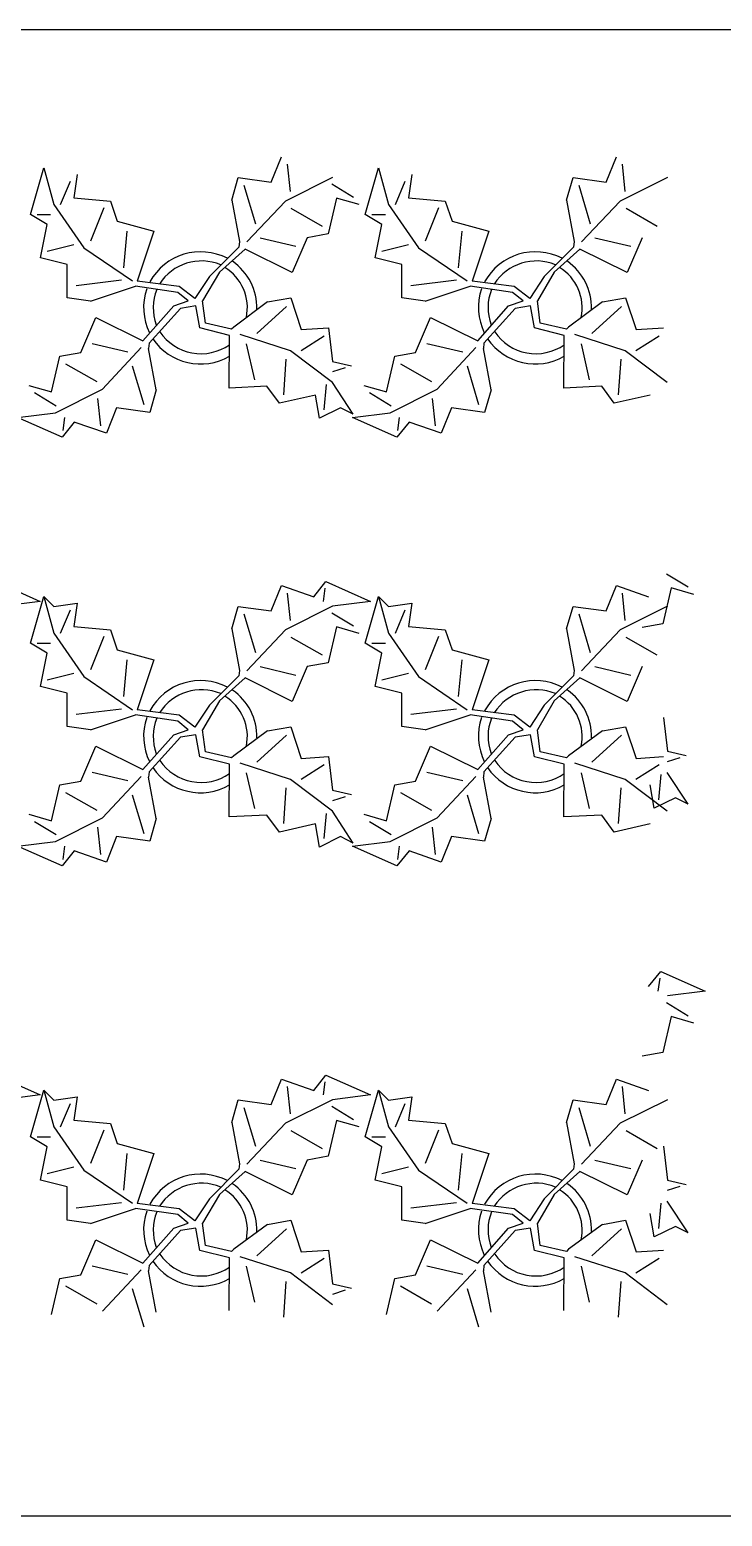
# Model space of a CAD drawing. Header units: inches. Extents: x 8624 to 20537, y 780 to 7738.
# Drawn here: x 10498.3 to 10571.7, y 7155.8 to 7313.6 of the extents above; entities that cross this region are included whole.
import ezdxf

# ---------------------------------------------------------------- set-up
doc = ezdxf.new("R2010")
doc.units = ezdxf.units.IN
doc.header["$MEASUREMENT"] = 0

msp = doc.modelspace()

# ---------------------------------------------------------------- linework, layer by layer
for p, q in [((10573.53, 7313.57), (9162.9, 7313.57)), ((10573.53, 7155.82), (9175.53, 7155.82))]:
    msp.add_line(p, q)
at = {"color": 114, "linetype": 'Continuous'}
for p, q in [((10498.36, 7293.97), (10499.78, 7298.92)), ((10499.78, 7298.92), (10500.84, 7295.03)), ((10523.9, 7297.39), (10524.99, 7300.09)), ((10525.59, 7299.29), (10525.9, 7296.39)), ((10533.86, 7293.97), (10535.28, 7298.92)), ((10535.28, 7298.92), (10536.34, 7295.03)), ((10559.4, 7297.39), (10560.49, 7300.09)), ((10561.09, 7299.29), (10561.4, 7296.39)), ((10501.55, 7295.03), (10502.61, 7297.5)), ((10503.31, 7298.21), (10502.96, 7295.73)), ((10519.7, 7295.48), (10520.4, 7297.88)), ((10520.4, 7297.88), (10523.9, 7297.39)), ((10530.4, 7297.9), (10525.4, 7295.39)), ((10537.05, 7295.03), (10538.11, 7297.5)), ((10538.81, 7298.21), (10538.46, 7295.73)), ((10555.2, 7295.48), (10555.9, 7297.88)), ((10555.9, 7297.88), (10559.4, 7297.39)), ((10565.9, 7297.9), (10560.9, 7295.39)), ((10502.96, 7295.73), (10506.85, 7295.38)), ((10521, 7297.08), (10522.21, 7292.98)), ((10530.8, 7295.7), (10529.91, 7291.9)), ((10530.3, 7297.2), (10532.6, 7295.81)), ((10533.2, 7295.01), (10530.8, 7295.7)), ((10538.46, 7295.73), (10542.35, 7295.38)), ((10556.5, 7297.08), (10557.71, 7292.98)), ((10500.84, 7295.03), (10504.02, 7290.43)), ((10506.14, 7294.67), (10504.73, 7291.14)), ((10506.85, 7295.38), (10507.56, 7293.26)), ((10519.7, 7295.48), (10520.51, 7291.08)), ((10525.4, 7295.39), (10521.29, 7291.05)), ((10529.31, 7292.7), (10526.01, 7294.59)), ((10536.34, 7295.03), (10539.52, 7290.43)), ((10541.64, 7294.67), (10540.23, 7291.14)), ((10542.35, 7295.38), (10543.06, 7293.26)), ((10555.2, 7295.48), (10556.01, 7291.08)), ((10560.9, 7295.39), (10556.79, 7291.05)), ((10564.81, 7292.7), (10561.51, 7294.59)), ((10500.13, 7292.91), (10498.36, 7293.97)), ((10499.07, 7293.97), (10500.49, 7293.97)), ((10499.42, 7289.37), (10500.13, 7292.91)), ((10507.56, 7293.26), (10511.45, 7292.2)), ((10535.63, 7292.91), (10533.86, 7293.97)), ((10534.57, 7293.97), (10535.99, 7293.97)), ((10534.92, 7289.37), (10535.63, 7292.91)), ((10543.06, 7293.26), (10546.95, 7292.2)), ((10508.26, 7288.31), (10508.62, 7292.2)), ((10511.45, 7292.2), (10509.68, 7286.9)), ((10520.51, 7291.08), (10520.45, 7290.51)), ((10522.71, 7291.49), (10526.51, 7290.59)), ((10527.71, 7291.5), (10526.12, 7287.79)), ((10529.91, 7291.9), (10527.71, 7291.5)), ((10543.76, 7288.31), (10544.12, 7292.2)), ((10546.95, 7292.2), (10545.18, 7286.9)), ((10556.01, 7291.08), (10555.95, 7290.51)), ((10558.21, 7291.49), (10562.01, 7290.59)), ((10563.21, 7291.5), (10561.62, 7287.79)), ((10500.13, 7290.08), (10502.96, 7290.79)), ((10504.02, 7290.43), (10509.17, 7286.91)), ((10520.45, 7290.51), (10517.33, 7287.39)), ((10518.41, 7287.85), (10521.12, 7290.28)), ((10526.12, 7287.79), (10521.12, 7290.28)), ((10535.63, 7290.08), (10538.46, 7290.79)), ((10539.52, 7290.43), (10544.67, 7286.91)), ((10555.95, 7290.51), (10552.83, 7287.39)), ((10553.91, 7287.85), (10556.62, 7290.28)), ((10561.62, 7287.79), (10556.62, 7290.28)), ((10502.25, 7288.66), (10499.42, 7289.37)), ((10502.25, 7285.13), (10502.25, 7288.66)), ((10518.41, 7287.85), (10516.61, 7284.79)), ((10537.75, 7288.66), (10534.92, 7289.37)), ((10537.75, 7285.13), (10537.75, 7288.66)), ((10553.91, 7287.85), (10552.11, 7284.79)), ((10508.03, 7286.98), (10503.19, 7286.4)), ((10504.73, 7284.77), (10509.49, 7286.35)), ((10513.97, 7285.7), (10509.49, 7286.35)), ((10514.14, 7286.33), (10509.68, 7286.9)), ((10515.8, 7285.05), (10514.14, 7286.33)), ((10517.33, 7287.39), (10515.8, 7285.05)), ((10543.53, 7286.98), (10538.69, 7286.4)), ((10540.23, 7284.77), (10544.99, 7286.35)), ((10549.47, 7285.7), (10544.99, 7286.35)), ((10549.64, 7286.33), (10545.18, 7286.9)), ((10551.3, 7285.05), (10549.64, 7286.33)), ((10552.83, 7287.39), (10551.3, 7285.05)), ((10504.73, 7284.77), (10502.25, 7285.13)), ((10513.56, 7284.26), (10515.09, 7284.79)), ((10515.09, 7284.79), (10513.97, 7285.7)), ((10516.92, 7282.44), (10516.61, 7284.79)), ((10523.51, 7284.68), (10519.91, 7282.02)), ((10523.51, 7284.68), (10525.97, 7285.1)), ((10525.97, 7285.1), (10527.07, 7281.74)), ((10540.23, 7284.77), (10537.75, 7285.13)), ((10549.06, 7284.26), (10550.59, 7284.79)), ((10550.59, 7284.79), (10549.47, 7285.7)), ((10552.42, 7282.44), (10552.11, 7284.79)), ((10559.01, 7284.68), (10555.41, 7282.02)), ((10559.01, 7284.68), (10561.47, 7285.1)), ((10561.47, 7285.1), (10562.57, 7281.74)), ((10510.29, 7280.55), (10513.56, 7284.26)), ((10514.27, 7284), (10510.95, 7280.32)), ((10515.9, 7284.26), (10514.27, 7284)), ((10516.31, 7281.92), (10515.9, 7284.26)), ((10525.52, 7284.21), (10522.37, 7281.33)), ((10545.79, 7280.55), (10549.06, 7284.26)), ((10549.77, 7284), (10546.45, 7280.32)), ((10551.4, 7284.26), (10549.77, 7284)), ((10551.81, 7281.92), (10551.4, 7284.26)), ((10561.02, 7284.21), (10557.87, 7281.33)), ((10503.69, 7279.33), (10505.28, 7283.04)), ((10505.28, 7283.04), (10510.29, 7280.55)), ((10519.46, 7281.13), (10516.31, 7281.92)), ((10516.92, 7282.44), (10516.92, 7282.44)), ((10519.69, 7281.8), (10516.92, 7282.44)), ((10519.91, 7282.02), (10519.69, 7281.8)), ((10527.07, 7281.74), (10529.98, 7281.94)), ((10529.98, 7281.94), (10530.4, 7278.36)), ((10539.19, 7279.33), (10540.78, 7283.04)), ((10540.78, 7283.04), (10545.79, 7280.55)), ((10554.96, 7281.13), (10551.81, 7281.92)), ((10552.42, 7282.44), (10552.42, 7282.44)), ((10555.19, 7281.8), (10552.42, 7282.44)), ((10555.41, 7282.02), (10555.19, 7281.8)), ((10562.57, 7281.74), (10565.48, 7281.94)), ((10508.69, 7279.35), (10504.89, 7280.24)), ((10510.95, 7280.32), (10510.89, 7279.75)), ((10519.42, 7275.54), (10519.46, 7281.13)), ((10525.93, 7279.51), (10520.58, 7281.24)), ((10521.24, 7280.22), (10522.11, 7276.41)), ((10529.52, 7281.05), (10527.05, 7279.51)), ((10544.19, 7279.35), (10540.39, 7280.24)), ((10546.45, 7280.32), (10546.39, 7279.75)), ((10554.92, 7275.54), (10554.96, 7281.13)), ((10561.43, 7279.51), (10556.08, 7281.24)), ((10556.74, 7280.22), (10557.61, 7276.41)), ((10565.02, 7281.05), (10562.55, 7279.51)), ((10500.6, 7275.13), (10501.49, 7278.93)), ((10501.49, 7278.93), (10503.69, 7279.33)), ((10506, 7275.44), (10510.1, 7279.83)), ((10511.7, 7275.35), (10510.89, 7279.75)), ((10525.23, 7274.82), (10525.48, 7278.62)), ((10530.38, 7276.13), (10525.93, 7279.51)), ((10530.4, 7278.36), (10532.4, 7277.9)), ((10536.1, 7275.13), (10536.99, 7278.93)), ((10536.99, 7278.93), (10539.19, 7279.33)), ((10541.5, 7275.44), (10545.6, 7279.83)), ((10547.2, 7275.35), (10546.39, 7279.75)), ((10560.73, 7274.82), (10560.98, 7278.62)), ((10565.88, 7276.13), (10561.43, 7279.51)), ((10502.09, 7278.13), (10505.4, 7276.24)), ((10510.4, 7273.75), (10509.19, 7277.85)), ((10531.73, 7277.68), (10530.39, 7277.25)), ((10537.59, 7278.13), (10540.9, 7276.24)), ((10545.9, 7273.75), (10544.69, 7277.85)), ((10498.2, 7275.82), (10500.6, 7275.13)), ((10501, 7272.93), (10506, 7275.44)), ((10511.7, 7275.35), (10511, 7272.95)), ((10523.44, 7275.73), (10519.42, 7275.54)), ((10524.77, 7273.93), (10523.44, 7275.73)), ((10529.71, 7275.91), (10529.46, 7273.23)), ((10532.59, 7272.76), (10530.38, 7276.13)), ((10533.7, 7275.82), (10536.1, 7275.13)), ((10536.5, 7272.93), (10541.5, 7275.44)), ((10547.2, 7275.35), (10546.5, 7272.95)), ((10558.94, 7275.73), (10554.92, 7275.54)), ((10560.27, 7273.93), (10558.94, 7275.73)), ((10501.1, 7273.63), (10498.8, 7275.02)), ((10505.81, 7271.54), (10505.5, 7274.44)), ((10528.58, 7274.8), (10524.77, 7273.93)), ((10529.01, 7272.34), (10528.58, 7274.8)), ((10536.6, 7273.63), (10534.3, 7275.02)), ((10541.31, 7271.54), (10541, 7274.44)), ((10564.08, 7274.8), (10560.27, 7273.93)), ((10497, 7272.42), (10501, 7272.93)), ((10501.71, 7270.33), (10497, 7272.42)), ((10501.81, 7271.03), (10502, 7272.43)), ((10507.5, 7273.44), (10506.41, 7270.74)), ((10511, 7272.95), (10507.5, 7273.44)), ((10531.25, 7273.44), (10529.01, 7272.34)), ((10532.59, 7272.76), (10531.25, 7273.44)), ((10532.5, 7272.42), (10536.5, 7272.93)), ((10537.21, 7270.33), (10532.5, 7272.42)), ((10537.31, 7271.03), (10537.5, 7272.43)), ((10543, 7273.44), (10541.91, 7270.74)), ((10546.5, 7272.95), (10543, 7273.44)), ((10503, 7271.93), (10501.71, 7270.33)), ((10506.41, 7270.74), (10503, 7271.93)), ((10538.5, 7271.93), (10537.21, 7270.33)), ((10541.91, 7270.74), (10538.5, 7271.93)), ((10494.69, 7255), (10499.4, 7252.91)), ((10528.4, 7253.4), (10529.69, 7255)), ((10529.69, 7255), (10534.4, 7252.91)), ((10565.8, 7255.84), (10568.1, 7254.44)), ((10498.36, 7248.47), (10499.78, 7253.42)), ((10499.78, 7253.42), (10500.84, 7249.53)), ((10499.78, 7253.42), (10500.84, 7252.36)), ((10523.9, 7251.89), (10524.99, 7254.59)), ((10524.99, 7254.59), (10528.4, 7253.4)), ((10525.59, 7253.79), (10525.9, 7250.89)), ((10529.59, 7254.3), (10529.4, 7252.9)), ((10533.86, 7248.47), (10535.28, 7253.42)), ((10535.28, 7253.42), (10536.34, 7249.53)), ((10535.28, 7253.42), (10536.34, 7252.36)), ((10559.4, 7251.89), (10560.49, 7254.59)), ((10560.49, 7254.59), (10563.9, 7253.4)), ((10561.09, 7253.79), (10561.4, 7250.89)), ((10566.3, 7254.34), (10565.41, 7250.54)), ((10568.7, 7253.65), (10566.3, 7254.34)), ((10499.4, 7252.91), (10495.4, 7252.4)), ((10500.84, 7252.36), (10503.31, 7252.71)), ((10501.55, 7249.53), (10502.61, 7252)), ((10503.31, 7252.71), (10502.96, 7250.23)), ((10519.7, 7249.98), (10520.4, 7252.38)), ((10520.4, 7252.38), (10523.9, 7251.89)), ((10521, 7251.58), (10522.21, 7247.48)), ((10530.4, 7252.4), (10525.4, 7249.89)), ((10530.3, 7251.7), (10532.6, 7250.31)), ((10534.4, 7252.91), (10530.4, 7252.4)), ((10536.34, 7252.36), (10538.81, 7252.71)), ((10537.05, 7249.53), (10538.11, 7252)), ((10538.81, 7252.71), (10538.46, 7250.23)), ((10555.2, 7249.98), (10555.9, 7252.38)), ((10555.9, 7252.38), (10559.4, 7251.89)), ((10556.5, 7251.58), (10557.71, 7247.48)), ((10565.9, 7252.4), (10560.9, 7249.89)), ((10502.96, 7250.23), (10506.85, 7249.88)), ((10519.7, 7249.98), (10520.51, 7245.58)), ((10530.8, 7250.2), (10529.91, 7246.4)), ((10533.2, 7249.51), (10530.8, 7250.2)), ((10538.46, 7250.23), (10542.35, 7249.88)), ((10555.2, 7249.98), (10556.01, 7245.58)), ((10565.41, 7250.54), (10563.21, 7250.13)), ((10500.13, 7247.41), (10498.36, 7248.47)), ((10499.07, 7248.47), (10500.49, 7248.47)), ((10500.84, 7249.53), (10504.02, 7244.93)), ((10506.14, 7249.17), (10504.73, 7245.64)), ((10506.85, 7249.88), (10507.56, 7247.76)), ((10525.4, 7249.89), (10521.29, 7245.55)), ((10529.31, 7247.2), (10526.01, 7249.09)), ((10535.63, 7247.41), (10533.86, 7248.47)), ((10534.57, 7248.47), (10535.99, 7248.47)), ((10536.34, 7249.53), (10539.52, 7244.93)), ((10541.64, 7249.17), (10540.23, 7245.64)), ((10542.35, 7249.88), (10543.06, 7247.76)), ((10560.9, 7249.89), (10556.79, 7245.55)), ((10564.81, 7247.2), (10561.51, 7249.09)), ((10499.42, 7243.87), (10500.13, 7247.41)), ((10507.56, 7247.76), (10511.45, 7246.7)), ((10534.92, 7243.87), (10535.63, 7247.41)), ((10543.06, 7247.76), (10546.95, 7246.7)), ((10500.13, 7244.58), (10502.96, 7245.29)), ((10508.26, 7242.81), (10508.62, 7246.7)), ((10511.45, 7246.7), (10509.68, 7241.4)), ((10520.51, 7245.58), (10520.45, 7245.01)), ((10522.71, 7245.99), (10526.51, 7245.09)), ((10527.71, 7246), (10526.12, 7242.29)), ((10529.91, 7246.4), (10527.71, 7246)), ((10535.63, 7244.58), (10538.46, 7245.29)), ((10543.76, 7242.81), (10544.12, 7246.7)), ((10546.95, 7246.7), (10545.18, 7241.4)), ((10556.01, 7245.58), (10555.95, 7245.01)), ((10558.21, 7245.99), (10562.01, 7245.09)), ((10563.21, 7246), (10561.62, 7242.29)), ((10502.25, 7243.16), (10499.42, 7243.87)), ((10504.02, 7244.93), (10509.17, 7241.41)), ((10520.45, 7245.01), (10517.33, 7241.89)), ((10518.41, 7242.35), (10521.12, 7244.78)), ((10526.12, 7242.29), (10521.12, 7244.78)), ((10537.75, 7243.16), (10534.92, 7243.87)), ((10539.52, 7244.93), (10544.67, 7241.41)), ((10555.95, 7245.01), (10552.83, 7241.89)), ((10553.91, 7242.35), (10556.62, 7244.78)), ((10561.62, 7242.29), (10556.62, 7244.78)), ((10502.25, 7239.63), (10502.25, 7243.16)), ((10518.41, 7242.35), (10516.61, 7239.29)), ((10537.75, 7239.63), (10537.75, 7243.16)), ((10553.91, 7242.35), (10552.11, 7239.29)), ((10508.03, 7241.48), (10503.19, 7240.9)), ((10504.73, 7239.27), (10509.49, 7240.85)), ((10513.97, 7240.2), (10509.49, 7240.85)), ((10514.14, 7240.83), (10509.68, 7241.4)), ((10515.8, 7239.55), (10514.14, 7240.83)), ((10517.33, 7241.89), (10515.8, 7239.55)), ((10543.53, 7241.48), (10538.69, 7240.9)), ((10540.23, 7239.27), (10544.99, 7240.85)), ((10549.47, 7240.2), (10544.99, 7240.85)), ((10549.64, 7240.83), (10545.18, 7241.4)), ((10551.3, 7239.55), (10549.64, 7240.83)), ((10552.83, 7241.89), (10551.3, 7239.55)), ((10565.48, 7240.58), (10565.9, 7237)), ((10504.73, 7239.27), (10502.25, 7239.63)), ((10513.56, 7238.76), (10515.09, 7239.29)), ((10515.09, 7239.29), (10513.97, 7240.2)), ((10516.92, 7236.94), (10516.61, 7239.29)), ((10523.51, 7239.18), (10519.91, 7236.52)), ((10523.51, 7239.18), (10525.97, 7239.6)), ((10525.97, 7239.6), (10527.07, 7236.24)), ((10540.23, 7239.27), (10537.75, 7239.63)), ((10549.06, 7238.76), (10550.59, 7239.29)), ((10550.59, 7239.29), (10549.47, 7240.2)), ((10552.42, 7236.94), (10552.11, 7239.29)), ((10559.01, 7239.18), (10555.41, 7236.52)), ((10559.01, 7239.18), (10561.47, 7239.6)), ((10561.47, 7239.6), (10562.57, 7236.24)), ((10503.69, 7233.83), (10505.28, 7237.54)), ((10505.28, 7237.54), (10510.29, 7235.05)), ((10510.29, 7235.05), (10513.56, 7238.76)), ((10514.27, 7238.5), (10510.95, 7234.82)), ((10515.9, 7238.76), (10514.27, 7238.5)), ((10516.31, 7236.42), (10515.9, 7238.76)), ((10525.52, 7238.71), (10522.37, 7235.83)), ((10539.19, 7233.83), (10540.78, 7237.54)), ((10540.78, 7237.54), (10545.79, 7235.05)), ((10545.79, 7235.05), (10549.06, 7238.76)), ((10549.77, 7238.5), (10546.45, 7234.82)), ((10551.4, 7238.76), (10549.77, 7238.5)), ((10551.81, 7236.42), (10551.4, 7238.76)), ((10561.02, 7238.71), (10557.87, 7235.83)), ((10519.46, 7235.63), (10516.31, 7236.42)), ((10516.92, 7236.94), (10516.92, 7236.94)), ((10519.69, 7236.3), (10516.92, 7236.94)), ((10519.91, 7236.52), (10519.69, 7236.3)), ((10525.93, 7234.01), (10520.58, 7235.74)), ((10527.07, 7236.24), (10529.98, 7236.44)), ((10529.98, 7236.44), (10530.4, 7232.86)), ((10554.96, 7235.63), (10551.81, 7236.42)), ((10552.42, 7236.94), (10552.42, 7236.94)), ((10555.19, 7236.3), (10552.42, 7236.94)), ((10555.41, 7236.52), (10555.19, 7236.3)), ((10561.43, 7234.01), (10556.08, 7235.74)), ((10562.57, 7236.24), (10565.48, 7236.44)), ((10567.23, 7236.32), (10565.89, 7235.88)), ((10565.9, 7237), (10567.9, 7236.54)), ((10508.69, 7233.85), (10504.89, 7234.74)), ((10506, 7229.94), (10510.1, 7234.33)), ((10510.95, 7234.82), (10510.89, 7234.25)), ((10511.7, 7229.85), (10510.89, 7234.25)), ((10519.42, 7230.04), (10519.46, 7235.63)), ((10521.24, 7234.72), (10522.11, 7230.91)), ((10529.52, 7235.55), (10527.05, 7234.01)), ((10544.19, 7233.85), (10540.39, 7234.74)), ((10541.5, 7229.94), (10545.6, 7234.33)), ((10546.45, 7234.82), (10546.39, 7234.25)), ((10547.2, 7229.85), (10546.39, 7234.25)), ((10554.92, 7230.04), (10554.96, 7235.63)), ((10556.74, 7234.72), (10557.61, 7230.91)), ((10565.02, 7235.55), (10562.55, 7234.01)), ((10565.21, 7234.55), (10564.96, 7231.86)), ((10568.09, 7231.39), (10565.88, 7234.76)), ((10500.6, 7229.63), (10501.49, 7233.43)), ((10501.49, 7233.43), (10503.69, 7233.83)), ((10502.09, 7232.63), (10505.4, 7230.74)), ((10525.23, 7229.32), (10525.48, 7233.12)), ((10530.38, 7230.63), (10525.93, 7234.01)), ((10530.4, 7232.86), (10532.4, 7232.4)), ((10536.1, 7229.63), (10536.99, 7233.43)), ((10536.99, 7233.43), (10539.19, 7233.83)), ((10537.59, 7232.63), (10540.9, 7230.74)), ((10560.73, 7229.32), (10560.98, 7233.12)), ((10565.88, 7230.63), (10561.43, 7234.01)), ((10564.51, 7230.97), (10564.08, 7233.44)), ((10510.4, 7228.25), (10509.19, 7232.35)), ((10531.73, 7232.18), (10530.39, 7231.75)), ((10545.9, 7228.25), (10544.69, 7232.35)), ((10566.75, 7232.07), (10564.51, 7230.97)), ((10568.09, 7231.39), (10566.75, 7232.07)), ((10498.2, 7230.32), (10500.6, 7229.63)), ((10501.1, 7228.13), (10498.8, 7229.52)), ((10501, 7227.43), (10506, 7229.94)), ((10511.7, 7229.85), (10511, 7227.45)), ((10523.44, 7230.23), (10519.42, 7230.04)), ((10524.77, 7228.43), (10523.44, 7230.23)), ((10529.71, 7230.41), (10529.46, 7227.73)), ((10532.59, 7227.26), (10530.38, 7230.63)), ((10533.7, 7230.32), (10536.1, 7229.63)), ((10536.6, 7228.13), (10534.3, 7229.52)), ((10536.5, 7227.43), (10541.5, 7229.94)), ((10547.2, 7229.85), (10546.5, 7227.45)), ((10558.94, 7230.23), (10554.92, 7230.04)), ((10560.27, 7228.43), (10558.94, 7230.23)), ((10505.81, 7226.04), (10505.5, 7228.94)), ((10507.5, 7227.94), (10506.41, 7225.24)), ((10511, 7227.45), (10507.5, 7227.94)), ((10528.58, 7229.3), (10524.77, 7228.43)), ((10529.01, 7226.84), (10528.58, 7229.3)), ((10531.25, 7227.94), (10529.01, 7226.84)), ((10532.59, 7227.26), (10531.25, 7227.94)), ((10541.31, 7226.04), (10541, 7228.94)), ((10543, 7227.94), (10541.91, 7225.24)), ((10546.5, 7227.45), (10543, 7227.94)), ((10564.08, 7229.3), (10560.27, 7228.43)), ((10497, 7226.92), (10501, 7227.43)), ((10501.71, 7224.83), (10497, 7226.92)), ((10503, 7226.43), (10501.71, 7224.83)), ((10501.81, 7225.53), (10502, 7226.93)), ((10506.41, 7225.24), (10503, 7226.43)), ((10532.5, 7226.92), (10536.5, 7227.43)), ((10537.21, 7224.83), (10532.5, 7226.92)), ((10538.5, 7226.43), (10537.21, 7224.83)), ((10537.31, 7225.53), (10537.5, 7226.93)), ((10541.91, 7225.24), (10538.5, 7226.43)), ((10563.9, 7212.03), (10565.19, 7213.64)), ((10565.09, 7212.94), (10564.9, 7211.54)), ((10565.19, 7213.64), (10569.9, 7211.55)), ((10569.9, 7211.55), (10565.9, 7211.04)), ((10565.8, 7210.34), (10568.1, 7208.94)), ((10566.3, 7208.84), (10565.41, 7205.04)), ((10568.7, 7208.15), (10566.3, 7208.84)), ((10565.41, 7205.04), (10563.21, 7204.63)), ((10494.69, 7202.63), (10499.4, 7200.54)), ((10528.4, 7201.02), (10529.69, 7202.63)), ((10529.69, 7202.63), (10534.4, 7200.54)), ((10498.36, 7196.09), (10499.78, 7201.04)), ((10499.78, 7201.04), (10500.84, 7197.15)), ((10499.78, 7201.04), (10500.84, 7199.98)), ((10523.9, 7199.51), (10524.99, 7202.22)), ((10524.99, 7202.22), (10528.4, 7201.02)), ((10525.59, 7201.42), (10525.9, 7198.52)), ((10529.59, 7201.93), (10529.4, 7200.53)), ((10533.86, 7196.09), (10535.28, 7201.04)), ((10535.28, 7201.04), (10536.34, 7197.15)), ((10535.28, 7201.04), (10536.34, 7199.98)), ((10559.4, 7199.51), (10560.49, 7202.22)), ((10560.49, 7202.22), (10563.9, 7201.02)), ((10561.09, 7201.42), (10561.4, 7198.52)), ((10499.4, 7200.54), (10495.4, 7200.03)), ((10500.84, 7199.98), (10503.31, 7200.34)), ((10501.55, 7197.15), (10502.61, 7199.63)), ((10503.31, 7200.34), (10502.96, 7197.86)), ((10519.7, 7197.6), (10520.4, 7200.01)), ((10520.4, 7200.01), (10523.9, 7199.51)), ((10530.4, 7200.03), (10525.4, 7197.52)), ((10534.4, 7200.54), (10530.4, 7200.03)), ((10536.34, 7199.98), (10538.81, 7200.34)), ((10537.05, 7197.15), (10538.11, 7199.63)), ((10538.81, 7200.34), (10538.46, 7197.86)), ((10555.2, 7197.6), (10555.9, 7200.01)), ((10555.9, 7200.01), (10559.4, 7199.51)), ((10565.9, 7200.03), (10560.9, 7197.52)), ((10521, 7199.21), (10522.21, 7195.11)), ((10530.3, 7199.33), (10532.6, 7197.93)), ((10556.5, 7199.21), (10557.71, 7195.11)), ((10500.84, 7197.15), (10504.02, 7192.56)), ((10502.96, 7197.86), (10506.85, 7197.51)), ((10506.14, 7196.8), (10504.73, 7193.26)), ((10506.85, 7197.51), (10507.56, 7195.39)), ((10519.7, 7197.6), (10520.51, 7193.21)), ((10525.4, 7197.52), (10521.29, 7193.17)), ((10529.31, 7194.83), (10526.01, 7196.72)), ((10530.8, 7197.83), (10529.91, 7194.03)), ((10533.2, 7197.13), (10530.8, 7197.83)), ((10536.34, 7197.15), (10539.52, 7192.56)), ((10538.46, 7197.86), (10542.35, 7197.51)), ((10541.64, 7196.8), (10540.23, 7193.26)), ((10542.35, 7197.51), (10543.06, 7195.39)), ((10555.2, 7197.6), (10556.01, 7193.21)), ((10560.9, 7197.52), (10556.79, 7193.17)), ((10564.81, 7194.83), (10561.51, 7196.72)), ((10500.13, 7195.03), (10498.36, 7196.09)), ((10499.07, 7196.09), (10500.49, 7196.09)), ((10499.42, 7191.5), (10500.13, 7195.03)), ((10507.56, 7195.39), (10511.45, 7194.33)), ((10535.63, 7195.03), (10533.86, 7196.09)), ((10534.57, 7196.09), (10535.99, 7196.09)), ((10534.92, 7191.5), (10535.63, 7195.03)), ((10543.06, 7195.39), (10546.95, 7194.33)), ((10565.48, 7195.08), (10565.9, 7191.5)), ((10508.26, 7190.44), (10508.62, 7194.33)), ((10511.45, 7194.33), (10509.68, 7189.02)), ((10520.51, 7193.21), (10520.45, 7192.64)), ((10522.71, 7193.61), (10526.51, 7192.72)), ((10527.71, 7193.62), (10526.12, 7189.92)), ((10529.91, 7194.03), (10527.71, 7193.62)), ((10543.76, 7190.44), (10544.12, 7194.33)), ((10546.95, 7194.33), (10545.18, 7189.02)), ((10556.01, 7193.21), (10555.95, 7192.64)), ((10558.21, 7193.61), (10562.01, 7192.72)), ((10563.21, 7193.62), (10561.62, 7189.92)), ((10500.13, 7192.2), (10502.96, 7192.91)), ((10504.02, 7192.56), (10509.17, 7189.04)), ((10520.45, 7192.64), (10517.33, 7189.52)), ((10518.41, 7189.97), (10521.12, 7192.41)), ((10526.12, 7189.92), (10521.12, 7192.41)), ((10535.63, 7192.2), (10538.46, 7192.91)), ((10539.52, 7192.56), (10544.67, 7189.04)), ((10555.95, 7192.64), (10552.83, 7189.52)), ((10553.91, 7189.97), (10556.62, 7192.41)), ((10561.62, 7189.92), (10556.62, 7192.41)), ((10502.25, 7190.79), (10499.42, 7191.5)), ((10502.25, 7187.25), (10502.25, 7190.79)), ((10537.75, 7190.79), (10534.92, 7191.5)), ((10537.75, 7187.25), (10537.75, 7190.79)), ((10567.23, 7190.82), (10565.89, 7190.38)), ((10565.9, 7191.5), (10567.9, 7191.04)), ((10508.03, 7189.1), (10503.19, 7188.53)), ((10504.73, 7186.9), (10509.49, 7188.48)), ((10513.97, 7187.83), (10509.49, 7188.48)), ((10514.14, 7188.45), (10509.68, 7189.02)), ((10515.8, 7187.17), (10514.14, 7188.45)), ((10517.33, 7189.52), (10515.8, 7187.17)), ((10518.41, 7189.97), (10516.61, 7186.91)), ((10543.53, 7189.1), (10538.69, 7188.53)), ((10540.23, 7186.9), (10544.99, 7188.48)), ((10549.47, 7187.83), (10544.99, 7188.48)), ((10549.64, 7188.45), (10545.18, 7189.02)), ((10551.3, 7187.17), (10549.64, 7188.45)), ((10552.83, 7189.52), (10551.3, 7187.17)), ((10553.91, 7189.97), (10552.11, 7186.91)), ((10565.21, 7189.05), (10564.96, 7186.36)), ((10568.09, 7185.89), (10565.88, 7189.26)), ((10504.73, 7186.9), (10502.25, 7187.25)), ((10513.56, 7186.39), (10515.09, 7186.91)), ((10515.09, 7186.91), (10513.97, 7187.83)), ((10516.92, 7184.56), (10516.61, 7186.91)), ((10523.51, 7186.8), (10525.97, 7187.23)), ((10525.97, 7187.23), (10527.07, 7183.87)), ((10540.23, 7186.9), (10537.75, 7187.25)), ((10549.06, 7186.39), (10550.59, 7186.91)), ((10550.59, 7186.91), (10549.47, 7187.83)), ((10552.42, 7184.56), (10552.11, 7186.91)), ((10559.01, 7186.8), (10561.47, 7187.23)), ((10561.47, 7187.23), (10562.57, 7183.87)), ((10564.51, 7185.47), (10564.08, 7187.94)), ((10510.29, 7182.68), (10513.56, 7186.39)), ((10514.27, 7186.13), (10510.95, 7182.44)), ((10515.9, 7186.39), (10514.27, 7186.13)), ((10516.31, 7184.04), (10515.9, 7186.39)), ((10523.51, 7186.8), (10519.91, 7184.15)), ((10525.52, 7186.34), (10522.37, 7183.46)), ((10545.79, 7182.68), (10549.06, 7186.39)), ((10549.77, 7186.13), (10546.45, 7182.44)), ((10551.4, 7186.39), (10549.77, 7186.13)), ((10551.81, 7184.04), (10551.4, 7186.39)), ((10559.01, 7186.8), (10555.41, 7184.15)), ((10561.02, 7186.34), (10557.87, 7183.46)), ((10566.75, 7186.57), (10564.51, 7185.47)), ((10568.09, 7185.89), (10566.75, 7186.57)), ((10503.69, 7181.46), (10505.28, 7185.16)), ((10505.28, 7185.16), (10510.29, 7182.68)), ((10519.46, 7183.26), (10516.31, 7184.04)), ((10516.92, 7184.56), (10516.92, 7184.56)), ((10519.69, 7183.92), (10516.92, 7184.56)), ((10519.91, 7184.15), (10519.69, 7183.92)), ((10527.07, 7183.87), (10529.98, 7184.07)), ((10529.98, 7184.07), (10530.4, 7180.49)), ((10539.19, 7181.46), (10540.78, 7185.16)), ((10540.78, 7185.16), (10545.79, 7182.68)), ((10554.96, 7183.26), (10551.81, 7184.04)), ((10552.42, 7184.56), (10552.42, 7184.56)), ((10555.19, 7183.92), (10552.42, 7184.56)), ((10555.41, 7184.15), (10555.19, 7183.92)), ((10562.57, 7183.87), (10565.48, 7184.07)), ((10508.69, 7181.47), (10504.89, 7182.36)), ((10510.95, 7182.44), (10510.89, 7181.88)), ((10519.42, 7177.67), (10519.46, 7183.26)), ((10525.93, 7181.64), (10520.58, 7183.37)), ((10521.24, 7182.35), (10522.11, 7178.54)), ((10529.52, 7183.18), (10527.05, 7181.63)), ((10544.19, 7181.47), (10540.39, 7182.36)), ((10546.45, 7182.44), (10546.39, 7181.88)), ((10554.92, 7177.67), (10554.96, 7183.26)), ((10561.43, 7181.64), (10556.08, 7183.37)), ((10556.74, 7182.35), (10557.61, 7178.54)), ((10565.02, 7183.18), (10562.55, 7181.63)), ((10500.6, 7177.25), (10501.49, 7181.06)), ((10501.49, 7181.06), (10503.69, 7181.46)), ((10506, 7177.57), (10510.1, 7181.96)), ((10511.7, 7177.48), (10510.89, 7181.88)), ((10525.23, 7176.95), (10525.48, 7180.75)), ((10530.38, 7178.25), (10525.93, 7181.64)), ((10536.1, 7177.25), (10536.99, 7181.06)), ((10536.99, 7181.06), (10539.19, 7181.46)), ((10541.5, 7177.57), (10545.6, 7181.96)), ((10547.2, 7177.48), (10546.39, 7181.88)), ((10560.73, 7176.95), (10560.98, 7180.75)), ((10565.88, 7178.25), (10561.43, 7181.64)), ((10502.09, 7180.26), (10505.4, 7178.36)), ((10510.4, 7175.88), (10509.19, 7179.97)), ((10531.73, 7179.81), (10530.39, 7179.37)), ((10530.4, 7180.49), (10532.4, 7180.03)), ((10537.59, 7180.26), (10540.9, 7178.36)), ((10545.9, 7175.88), (10544.69, 7179.97))]:
    msp.add_line(p, q, dxfattribs=at)
for centre, radius, start, end in [((10516.41, 7283.85), 6.15, 62.5812, 151.2714), ((10551.91, 7283.85), 6.15, 62.5812, 151.2714), ((10516.5, 7283.74), 5.29, 67.3711, 147.472), ((10516.36, 7284.07), 5, 348.1647, 58.6725), ((10516.36, 7284.07), 6, 358.6147, 55.1169), ((10552, 7283.74), 5.29, 67.3711, 147.472), ((10551.86, 7284.07), 5, 348.1647, 58.6725), ((10551.86, 7284.07), 6, 358.6147, 55.1169), ((10516.49, 7284.1), 6.13, 161.2017, 206.0918), ((10516.66, 7284.07), 5.28, 158.4094, 200.0301), ((10551.99, 7284.1), 6.13, 161.2017, 206.0918), ((10552.16, 7284.07), 5.28, 158.4094, 200.0301), ((10516.45, 7284.44), 5.25, 213.8219, 304.9414), ((10551.95, 7284.44), 5.25, 213.8219, 304.9414), ((10516.39, 7284.23), 6.13, 214.3757, 300.1028), ((10551.89, 7284.23), 6.13, 214.3757, 300.1028), ((10516.41, 7238.35), 6.15, 62.5812, 151.2714), ((10551.91, 7238.35), 6.15, 62.5812, 151.2714), ((10516.5, 7238.24), 5.29, 67.3711, 147.472), ((10516.36, 7238.57), 5, 348.1647, 58.6725), ((10516.36, 7238.57), 6, 358.6147, 55.1169), ((10552, 7238.24), 5.29, 67.3711, 147.472), ((10551.86, 7238.57), 5, 348.1647, 58.6725), ((10551.86, 7238.57), 6, 358.6147, 55.1169), ((10516.49, 7238.6), 6.13, 161.2017, 206.0918), ((10516.66, 7238.57), 5.28, 158.4094, 200.0301), ((10551.99, 7238.6), 6.13, 161.2017, 206.0918), ((10552.16, 7238.57), 5.28, 158.4094, 200.0301), ((10516.45, 7238.94), 5.25, 213.8219, 304.9414), ((10551.95, 7238.94), 5.25, 213.8219, 304.9414), ((10516.39, 7238.73), 6.13, 214.3757, 300.1028), ((10551.89, 7238.73), 6.13, 214.3757, 300.1028), ((10516.41, 7185.98), 6.15, 62.5812, 151.2714), ((10551.91, 7185.98), 6.15, 62.5812, 151.2714), ((10516.5, 7185.87), 5.29, 67.3711, 147.472), ((10516.36, 7186.19), 5, 348.1647, 58.6725), ((10516.36, 7186.19), 6, 358.6147, 55.1169), ((10552, 7185.87), 5.29, 67.3711, 147.472), ((10551.86, 7186.19), 5, 348.1647, 58.6725), ((10551.86, 7186.19), 6, 358.6147, 55.1169), ((10516.49, 7186.22), 6.13, 161.2017, 206.0918), ((10516.66, 7186.19), 5.28, 158.4094, 200.0301), ((10551.99, 7186.22), 6.13, 161.2017, 206.0918), ((10552.16, 7186.19), 5.28, 158.4094, 200.0301), ((10516.39, 7186.36), 6.13, 214.3757, 300.1028), ((10516.45, 7186.57), 5.25, 213.8219, 304.9414), ((10551.89, 7186.36), 6.13, 214.3757, 300.1028), ((10551.95, 7186.57), 5.25, 213.8219, 304.9414)]:
    msp.add_arc(centre, radius, start, end, dxfattribs=at)

doc.saveas('drawing.dxf')
